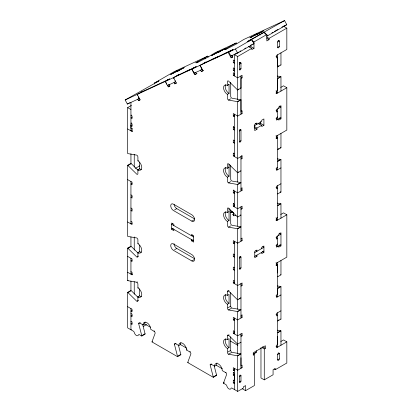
<?xml version="1.0" encoding="UTF-8"?>
<svg xmlns="http://www.w3.org/2000/svg" width="412" height="412" viewBox="0 0 412 412"><rect width="100%" height="100%" fill="white"/><g stroke="black" fill="none" stroke-linecap="round" stroke-linejoin="round"><path stroke-width="0.62" d="M138.334 297.634L131.253 290.681A1.555 0.901 60 0 0 130.939 290.445L130.939 281.051M130.939 124.718L130.939 128.317L132.036 128.951L132.587 128.632M134.24 294.225L134.24 281.705M214.225 366.016L216.552 375.028A1.555 0.896 60 0 1 216.599 375.414L213.298 377.32A1.555 0.896 60 0 0 213.251 376.934L210.151 364.919A1.555 0.896 60 0 1 211.248 364.28L214.549 366.186A5.449 3.147 60 0 1 218.401 363.966A5.449 3.147 60 0 1 222.253 370.635L225.555 372.541A1.555 0.896 60 0 1 226.657 374.446L223.556 382.882A1.55 0.896 60 0 0 223.51 383.222L225.833 384.561A1.555 0.896 60 0 1 226.868 386.008A3.111 1.797 60 0 0 228.943 388.897A3.111 1.797 60 0 0 231.019 388.403A1.555 0.896 60 0 1 232.059 388.156L237.678 391.4L237.678 355.886L240.979 353.98A1.56 0.901 60 0 0 240.665 353.851L231.812 352.317A1.555 0.896 60 0 1 230.71 350.411L230.71 336.841M237.678 99.802L237.678 89.754M276.009 90.779L276.56 91.098L277.662 90.46L277.662 57.299L276.56 57.938L276.56 55.393L286.829 49.466L286.829 28.124L269.041 38.393L269.041 39.665L266.842 40.932L266.842 34.515L254.003 41.931L254.003 48.348L251.799 49.615L251.799 48.348L237.678 56.501L237.678 89.955L240.979 88.05L240.979 75.937M240.979 357.729L240.979 365.774L242.081 365.14L242.081 367.679L237.678 370.223L233.274 367.679L233.274 370.223L234.377 370.857M277.662 336.547L277.662 344.597L276.56 345.23L276.56 347.774L286.829 341.842L286.829 363.024L275.278 369.693L274.176 369.059M277.662 262.429L277.662 294.302L276.56 294.935L276.56 297.474L280.963 294.935M280.963 260.523L280.963 274.856L277.662 276.761A1.555 0.896 60 0 1 277.503 276.658M131.438 105.415L127.638 107.609L127.638 153.491A1.56 0.901 60 0 0 127.952 153.619L136.805 155.149A1.555 0.896 60 0 1 137.907 157.06L137.907 160.871A5.449 3.147 60 0 1 141.759 167.54A5.449 3.147 60 0 1 137.907 169.765L137.886 173.797A1.555 0.896 60 0 1 136.805 174.209L127.952 165.521A1.566 0.906 60 0 0 127.638 165.284L130.939 163.379A1.566 0.906 60 0 1 131.253 163.615L138.334 170.568M240.979 114.181L240.979 99.843L237.678 101.749A1.56 0.901 60 0 0 237.363 101.62L228.511 100.085A1.555 0.896 60 0 1 227.409 98.18L227.409 94.369A5.449 3.147 60 0 1 223.556 87.699A5.449 3.147 60 0 1 227.409 85.475L227.424 81.442A1.555 0.896 60 0 1 228.511 81.025L237.363 89.718A1.566 0.906 60 0 0 237.678 89.955M230.71 165.124L230.71 179.102A1.555 0.896 60 0 0 231.812 181.007L240.665 182.542A1.56 0.901 60 0 1 240.979 182.671L237.678 184.576A1.56 0.901 60 0 0 237.363 184.447L228.511 182.913A1.555 0.896 60 0 1 227.409 181.007L227.409 177.196A5.449 3.147 60 0 1 223.556 170.522A5.449 3.147 60 0 1 227.409 168.302L227.424 164.27A1.555 0.896 60 0 1 228.511 163.852L237.363 172.546A1.56 0.901 60 0 0 237.678 172.777L240.979 170.872A1.56 0.901 60 0 1 240.819 170.769M230.71 210.002L230.71 223.345A1.555 0.896 60 0 0 231.812 225.251L240.665 226.785A1.56 0.901 60 0 1 240.979 226.914L237.678 228.82A1.56 0.901 60 0 0 237.363 228.691L228.511 227.156A1.555 0.896 60 0 1 227.409 225.251L227.409 221.44A5.449 3.147 60 0 1 223.556 214.765A5.449 3.147 60 0 1 227.409 212.541L227.424 208.508A1.555 0.896 60 0 1 228.511 208.096L237.363 216.784A1.56 0.901 60 0 0 237.678 217.021L240.979 215.115A1.56 0.901 60 0 1 240.665 214.879M208.261 57.026L207.772 56.114L195.726 62.825L198.435 61.609L196.509 62.871L197.446 62.511L207.241 57.52L215.363 52.602L236.246 42.946L236.612 43.631M236.246 42.946L224.185 49.682L226.909 48.446L224.978 49.708L225.92 49.347L235.988 44.213L243.837 39.439L284.579 20.6L286.788 24.71L266.801 36.251M139.374 98.52L127.375 104.066L125.171 99.956L158.97 80.973L154.33 83.121L154.819 84.033M154.33 83.121L174.322 71.58L207.772 56.114M173.292 73.109L170.558 74.5L177.69 70.57L176.594 71.204M178.2 70.843L177.098 71.477L184.236 67.542L181.501 68.938M142.099 91.747L143.201 91.114L137.165 94.41L137.608 95.234M166.953 80.258L169.687 78.867L165.284 81.411L166.757 84.146M127.375 104.066L129.605 102.779M175.136 81.859L174.039 82.493L174.776 83.863L176.408 83.106L173.462 77.626L179.503 74.33L178.401 74.969M214.178 54.204L211.444 55.594L218.581 51.665L217.479 52.298M219.086 51.938L217.989 52.571L225.127 48.637L222.387 50.032M139.4 98.319L137.747 99.271L138.483 100.641L140.121 99.884L137.175 94.405M193.516 67.975L196.251 66.584L191.853 69.128L125.171 99.956M138.483 100.641L140.137 99.689M203.327 63.438L231.441 50.444L228.14 52.35L200.026 65.343L202.235 69.453L194.057 73.233L191.853 69.128L200.026 65.343L206.067 62.047L204.965 62.686M169.147 84.563L167.493 85.516L168.23 86.886L169.868 86.129L169.131 84.759M252.587 36.447L249.847 37.837L256.985 33.908L255.888 34.541M257.49 34.181L256.393 34.814L263.531 30.879L260.791 32.275M168.23 86.886L169.883 85.933M238.723 52.087L230.957 56.176L228.748 52.066L233.151 49.522L224.051 53.859M284.579 20.6L247.118 41.694L251.753 39.552L253.962 43.662L237.636 53.086L234.299 54.631M174.776 83.863L176.424 82.91M250.702 40.026L263.541 32.61L266.842 34.515M228.748 52.066L235.427 48.977L251.753 39.552M194.057 73.233L195.71 72.28M201.7 69.576L200.603 70.21L201.339 71.58L203.523 70.504M191.853 69.128L194.794 74.603L196.447 73.65M194.794 74.603L196.982 73.532M201.339 71.58L202.987 70.627M230.957 56.176L232.059 55.538M239.81 51.459L240.896 50.831M244.697 48.637L245.784 48.008M266.852 35.844L267.965 35.205M271.853 32.955L272.965 32.316M274.361 31.508L276.668 30.174M276.859 30.066L277.971 29.427M281.865 27.177L283.528 26.213L286.829 28.124M131.485 115.061L130.939 115.381L132.036 116.014L132.036 118.558L130.939 117.92L132.036 117.286M228.14 52.35L231.081 57.824L232.734 56.871M249.6 47.076L250.702 46.443L254.003 48.348M234.377 60.688L233.274 60.054L233.274 62.593L234.377 61.96M131.485 122.9L130.939 123.214L132.036 123.852L132.036 126.391L130.939 125.758L132.036 125.119M239.331 64.184L240.979 63.232L239.331 62.279M277.662 42.05L279.31 41.097A1.169 0.675 -60 0 0 278.486 40.567A1.169 0.675 -60 0 0 277.662 41.993L277.662 47.344A1.169 0.675 -60 0 0 278.486 47.766A1.169 0.675 -60 0 0 279.31 46.335M234.377 68.526L233.274 67.887L233.274 70.431L234.377 69.793M132.036 130.223L130.939 130.856L130.939 102.418M240.979 68.526L239.331 69.479L239.331 64.128A1.169 0.675 -60 0 1 240.155 62.696A1.169 0.675 -60 0 1 240.979 63.175L240.979 68.526A1.169 0.675 -60 0 1 240.155 69.896A1.169 0.675 -60 0 1 239.331 69.422M277.662 47.344L279.31 46.391L279.31 41.04L278.213 40.464M127.638 128.951L132.036 131.49L132.587 131.176M234.377 73.393L233.274 72.759L233.274 75.303L234.377 74.665M227.409 85.475L229.057 84.522L229.057 93.416L227.409 94.369M233.274 75.303L237.678 77.842L242.081 75.303L242.081 77.842L240.979 78.476L240.979 111.642L242.081 111.003L242.081 113.547L237.678 116.086L233.274 113.547L233.274 116.086L234.377 116.72M237.915 89.399L238.466 89.085M277.899 66.317L278.996 65.683M277.503 66.765A1.566 0.906 60 0 0 277.662 66.873L280.963 64.962L280.963 52.854M228.511 100.085L230.71 98.818M237.915 101.306L240.665 99.714A1.56 0.901 60 0 1 240.979 99.843M277.348 78.538L280.098 76.951M277.503 78.589A1.56 0.901 60 0 1 277.662 78.666L280.963 76.761L280.963 91.098M127.952 165.521L130.702 163.93M137.907 160.871L138.458 160.551M135.352 168.39L139.797 165.825M137.907 169.765L139.555 168.812A5.449 3.147 60 0 0 141.388 169.332M280.778 87.39L283.528 85.804L286.829 87.71L286.829 130.063L276.56 135.996L276.009 135.677M233.274 116.086L234.377 115.453M276.009 93.323L276.56 93.637L286.829 87.71M132.036 183.433L130.939 184.071L132.036 184.705L132.036 182.161L127.638 179.622M234.377 130.063L233.274 129.43L233.274 126.886L233.825 126.572M233.274 129.43L234.377 128.791M239.331 131.016L240.979 130.063L240.979 140.652A1.169 0.675 -60 0 1 240.155 142.083A1.169 0.675 -60 0 1 239.331 141.604L239.331 131.016A1.169 0.675 -60 0 1 240.155 129.589A1.169 0.675 -60 0 1 240.979 130.063L239.882 129.43M254.173 125.835L261.713 121.483L261.713 120.211L263.912 118.939L263.912 125.294L261.713 126.566L261.713 125.294L258.412 123.389M132.036 196.776L130.939 197.41L132.036 198.048L132.036 195.504L130.939 194.871M258.963 124.342L260.611 123.389L263.912 125.294M254.194 126.458L256.944 128.05L261.713 125.294M234.377 140.652L233.274 140.018L233.274 142.557L234.377 141.924M277.662 116.936L276.56 117.569L276.56 120.113L280.963 117.569M256.944 128.05L256.944 129.316L254.745 130.589L254.745 124.233L256.944 122.967L256.944 124.233L255.296 123.281M239.331 141.604L240.979 140.652M278.759 108.253L278.759 106.981L280.963 105.709L280.963 118.841L278.759 120.113L278.759 118.841M132.036 209.904L130.939 210.542L132.036 211.176L132.036 208.637L130.939 207.998M240.979 159.078L242.081 158.445L242.081 155.901L237.678 158.445L233.274 155.901L233.274 153.362L233.825 153.043M233.274 155.901L234.377 155.267M276.009 138.216L276.56 138.535L277.662 137.902L276.009 136.949M132.036 223.247L130.939 223.886L130.939 181.527M227.409 168.302L229.057 167.349A5.449 3.147 60 0 0 228.423 167.04M227.409 177.196L229.057 176.243L229.057 164.172M237.915 172.226L238.466 171.907M277.899 149.144L278.996 148.511M280.098 147.872L280.649 147.553M280.963 133.452L280.963 147.79L277.662 149.695A1.56 0.901 60 0 1 277.503 149.592M174.585 209.904L176.789 208.637L194.618 218.932M228.511 182.913L230.71 181.641M237.915 184.128L240.665 182.542M277.348 161.365L280.098 159.774M137.356 281.901L136.805 282.22L127.952 280.685A1.56 0.901 60 0 1 127.638 280.557L127.638 248.112L130.939 246.206A1.555 0.901 60 0 1 131.253 246.438L138.334 253.39M277.503 193.831A1.56 0.901 60 0 0 277.662 193.939L280.963 192.033L280.963 159.588L277.662 161.494A1.566 0.906 60 0 0 277.503 161.411M127.638 248.112A1.555 0.901 60 0 1 127.952 248.343L130.702 246.757M127.952 248.343L136.805 257.037A1.555 0.896 60 0 0 137.907 256.403L137.907 252.587A5.449 3.147 60 0 0 141.759 250.367A5.449 3.147 60 0 0 137.907 243.693L138.458 243.379M172.762 223.665L171.66 224.303L193.671 237.008M234.377 193.491L233.274 192.857L233.274 190.313L233.825 189.999M233.274 192.857L234.377 192.224M240.979 188.408L242.081 187.774L242.081 190.313L237.678 192.857L233.274 190.313M277.662 167.231L276.56 167.869L276.56 170.408L280.963 167.869M173.854 225.575L173.854 224.308L171.655 223.036L171.655 229.391L173.303 228.439M191.827 221.131A3.888 2.245 60 0 0 194.577 219.539A3.888 2.245 60 0 0 191.827 214.776L173.488 204.187A3.888 2.245 60 0 0 170.738 205.773A3.888 2.245 60 0 0 173.488 210.542L191.827 221.131L194.026 219.859M137.907 252.587L139.555 251.634A5.449 3.147 60 0 0 141.388 252.159M137.356 256.717L138.458 256.084M132.036 260.204L130.939 260.837L132.036 261.476L132.036 258.932L127.638 256.393M240.979 209.373L242.081 208.74L242.081 206.201L237.678 208.74L233.274 206.201L233.274 203.657L233.825 203.337M233.274 206.201L234.377 205.562M227.409 212.541L229.057 211.588M280.963 183.752L276.56 186.291L276.56 188.835L277.662 188.196L276.009 187.244M192.558 235.108L191.462 235.741L191.462 234.474L193.661 235.741L193.661 242.096L191.462 240.824L191.462 239.552M230.344 212.025L231.441 212.659L232.543 212.025M233.65 213.926L232.553 214.559L234.752 215.831L235.855 215.198M132.036 273.547L130.939 274.181L130.939 258.298M174.585 249.718L176.789 248.451L194.618 258.746M127.638 272.275L132.036 274.814L132.587 274.5M191.462 240.824L193.11 239.872M227.409 221.44L229.057 220.482L229.057 208.415M237.363 216.784L237.915 216.47M280.098 192.116L280.649 191.796A1.56 0.901 60 0 0 280.963 192.033M127.638 280.557L128.184 280.237M228.511 227.156L230.71 225.884M237.915 228.372L240.665 226.785M277.348 205.603L280.098 204.017M142.732 324.738L145.06 333.751A1.555 0.896 60 0 1 145.106 334.142L141.805 336.048L139.483 334.709A1.555 0.896 60 0 0 138.447 334.956A3.111 1.797 60 0 1 136.372 335.45A3.111 1.797 60 0 1 134.297 332.561A1.555 0.896 60 0 0 133.256 331.114L127.638 327.87L127.638 292.35L130.939 290.445M280.963 218.164L280.963 203.827L277.662 205.732A1.566 0.906 60 0 0 277.503 205.655M127.638 292.35A1.555 0.901 60 0 1 127.952 292.587L130.702 291.001M127.952 292.587L136.805 301.28A1.555 0.896 60 0 0 137.907 300.642L137.907 296.831A5.449 3.147 60 0 0 141.759 294.606A5.449 3.147 60 0 0 137.907 287.937L138.458 287.617M191.827 260.945A3.888 2.245 60 0 0 194.577 259.354A3.888 2.245 60 0 0 191.827 254.59L173.488 244.002A3.888 2.245 60 0 0 170.738 245.588A3.888 2.245 60 0 0 173.488 250.357L191.827 260.945L194.026 259.673M137.907 296.831L139.555 295.878A5.449 3.147 60 0 0 141.388 296.403M280.778 214.456L283.528 212.87L286.829 214.776L286.829 257.134L276.56 263.062L276.009 262.743M240.979 238.708L242.081 238.074L242.081 240.613L237.678 243.152L233.274 240.613L233.274 243.152L234.377 242.519M276.009 217.845L276.56 218.164L277.662 217.531M137.356 300.961L138.458 300.327M276.009 220.389L276.56 220.708L286.829 214.776M132.036 310.499L130.939 311.137L132.036 311.771L132.036 309.232L127.638 306.688M234.377 254.59L233.274 253.957L233.274 256.496L234.377 255.862M132.025 315.365L130.928 315.999L132.036 316.643L132.036 314.104L130.939 313.465M239.331 258.087L240.979 257.134L240.979 267.723A1.169 0.675 -60 0 1 240.155 269.149A1.169 0.675 -60 0 1 239.331 268.676L239.331 258.087A1.169 0.675 -60 0 1 240.155 256.655A1.169 0.675 -60 0 1 240.979 257.134L239.882 256.496M132.036 323.209L130.939 323.842L132.036 324.481L132.036 321.937L130.928 321.298M254.745 252.577L263.912 247.282L262.815 246.644M254.745 256.388L263.912 251.093M141.805 336.048A1.555 0.896 60 0 0 141.759 335.656L138.659 323.641L140.307 322.689M234.377 267.723L233.274 267.084L233.274 269.628L234.377 268.99M277.662 244.002L276.56 244.635L276.56 247.179L280.963 244.635M256.944 255.116L256.944 256.388L254.745 257.654L254.745 251.305L256.944 250.032L256.944 251.305L255.842 250.666M261.713 248.549L261.713 247.277L263.912 246.01L263.912 252.36L261.713 253.632L261.713 252.36M131.485 329.456L130.939 329.775L130.939 308.593M239.331 268.676L240.979 267.723M138.659 323.641A1.555 0.896 60 0 1 139.761 323.008L143.062 324.913L144.71 323.961A5.449 3.147 60 0 1 145.173 322.112M278.759 235.319L278.759 234.047L280.963 232.78L280.963 245.907L278.759 247.179L278.759 245.907M143.227 326.489L146.528 324.584M142.31 335.337L145.06 333.751M234.377 281.061L233.274 280.428L233.274 282.967L234.377 282.333M143.062 324.913A5.449 3.147 60 0 1 146.909 322.689A5.449 3.147 60 0 1 150.761 329.358L154.062 331.269L154.613 330.949M230.71 292.602L230.71 306.168A1.555 0.896 60 0 0 231.812 308.073L240.665 309.608A1.56 0.901 60 0 1 240.979 309.736L237.678 311.642A1.56 0.901 60 0 0 237.363 311.513L228.511 309.978A1.555 0.896 60 0 1 227.409 308.073L227.409 304.262A5.449 3.147 60 0 1 223.556 297.593A5.449 3.147 60 0 1 227.409 295.368L227.409 291.557L229.057 290.604M240.979 286.144L242.081 285.511L242.081 282.967L237.678 285.511L233.274 282.967M276.009 265.287L276.56 265.601L277.662 264.968L277.662 273.017M227.409 295.368L229.057 294.415L229.057 303.309L227.409 304.262M178.478 345.38L180.806 354.387A1.555 0.896 60 0 1 180.853 354.778L177.551 356.684L152.018 341.945L152.569 341.625M227.409 291.557A1.555 0.896 60 0 1 228.511 290.918L237.363 299.612L237.915 299.292M239.017 298.659L239.563 298.339M277.348 276.529L277.894 276.21M227.96 307.759L230.71 306.168M228.511 309.978L231.261 308.392M177.551 356.684A1.555 0.896 60 0 0 177.505 356.292L174.405 344.278L176.053 343.325M237.915 311.199L240.665 309.608M277.894 288.112L280.649 286.525A1.555 0.901 60 0 1 280.963 286.654L280.963 319.099L277.662 321.005A1.56 0.901 60 0 1 277.503 320.902M174.405 344.278A1.555 0.896 60 0 1 175.507 343.644L178.808 345.55L180.456 344.597A5.449 3.147 60 0 1 180.919 342.748M277.503 288.482A1.555 0.901 60 0 1 277.662 288.56L280.963 286.654M240.979 315.479L242.081 314.84L242.081 317.384L237.678 319.923L233.274 317.384L233.274 319.923L234.377 319.29M178.808 345.55A5.449 3.147 60 0 1 182.655 343.325A5.449 3.147 60 0 1 186.507 349.999L187.058 349.68M178.056 355.978L180.806 354.387M186.507 349.999L189.808 351.905L190.359 351.585M237.678 355.886A1.56 0.901 60 0 0 237.363 355.757L228.511 354.222A1.555 0.896 60 0 1 227.409 352.317L227.409 348.506A5.449 3.147 60 0 1 223.556 341.831A5.449 3.147 60 0 1 227.409 339.612L227.409 335.801L229.057 334.843M234.377 331.361L233.274 330.723L233.274 333.267L234.377 332.633M227.409 339.612L229.057 338.659L229.057 347.553L227.409 348.506M213.298 377.32L187.764 362.581L188.315 362.266M280.963 310.818L276.56 313.362L276.56 315.901L277.662 315.268L276.009 314.315M240.979 336.444L242.081 335.806L242.081 333.267L237.678 335.806L233.274 333.267M278.445 320.134L278.996 319.82M240.979 342.181L237.678 344.087A1.555 0.901 60 0 1 237.363 343.855L228.511 335.162A1.555 0.896 60 0 0 227.409 335.801M227.96 351.997L230.71 350.411M228.511 354.222L231.261 352.636M210.151 364.919L211.799 363.966M214.549 366.186L216.202 365.233A5.449 3.147 60 0 1 217.016 362.972M237.915 355.438L240.665 353.851M277.894 332.355L280.649 330.769A1.555 0.901 60 0 1 280.963 330.898L280.963 345.23M280.963 330.898L277.662 332.803A1.555 0.901 60 0 0 277.503 332.721M213.797 376.614L216.552 375.028M255.981 352.26L253.231 353.846A1.555 0.896 60 0 1 253.277 354.238L256.578 352.332A1.555 0.896 60 0 0 256.532 351.941L256.223 350.741M242.266 388.753L245.567 390.658L254.369 385.575L254.369 354.655L253.267 355.293L253.267 352.749L265.374 345.761L265.374 348.305L264.272 348.938L262.073 347.666M225.555 372.541L226.106 372.221M280.829 341.497L283.528 339.936L286.829 341.842M233.274 370.223L234.377 369.585M234.377 383.562L233.274 382.928L233.274 380.389L234.387 381.028L234.387 375.734L233.274 375.095L233.274 372.551L233.825 372.232M233.274 375.095L234.377 374.457M223.556 382.882L224.107 382.568M223.51 383.222L224.061 382.903M239.331 376.681L240.979 375.729L240.979 381.023A1.169 0.675 -60 0 1 240.155 382.454A1.169 0.675 -60 0 1 239.331 381.976L239.331 376.681A1.169 0.675 -60 0 1 240.155 375.25A1.169 0.675 -60 0 1 240.979 375.729L239.882 375.095M277.662 354.552L279.31 353.599L279.31 358.893A1.169 0.675 -60 0 1 278.486 360.32A1.169 0.675 -60 0 1 277.662 359.846L277.662 354.552A1.169 0.675 -60 0 1 278.486 353.12A1.169 0.675 -60 0 1 279.31 353.599L278.213 352.96M233.274 380.389L233.825 380.07M233.274 382.928L234.377 382.295M239.331 381.976L240.979 381.023M277.662 359.846L279.31 358.893M237.678 391.4L243.363 388.119L243.363 386.847L245.567 385.575L245.567 390.658M260.971 347.661L260.971 377.953L264.272 379.859L273.074 374.776L273.074 369.693L275.278 368.421L275.278 369.693M174.956 71.961L183.134 68.181M215.847 53.055L224.025 49.275M254.25 35.298L262.429 31.518M171.655 73.866L179.833 70.086M212.546 54.961L220.724 51.181M250.949 37.204L259.127 33.424M283.296 26.322L286.788 24.71M185.956 71.472L189.736 69.726M211.325 59.74L217.69 56.799M140.477 92.499L168.585 79.501M176.763 75.72L195.154 67.223M250.486 45.269L251.644 44.733M231.081 57.824L232.718 57.072L231.982 55.702M252.803 44.197L253.962 43.662M277.327 76.055L280.649 76.632A1.56 0.901 60 0 1 280.963 76.761M240.665 99.714L231.812 98.18A1.555 0.896 60 0 1 230.71 96.274L230.71 82.297M277.327 158.883L280.649 159.459A1.566 0.906 60 0 1 280.963 159.588M277.327 203.126L280.649 203.698A1.566 0.906 60 0 1 280.963 203.827M277.327 285.949L280.649 286.525M277.327 330.192L280.649 330.769M266.842 37.121L269.041 38.393M266.842 38.393L269.041 39.665M251.799 40.659L254.003 41.931M276.009 56.346L277.662 57.299M248.498 46.443L251.799 48.348M237.678 56.501L234.377 54.595L234.377 75.937M239.496 62.315L240.979 63.175M233.274 62.593L234.377 63.232M276.009 92.051L277.662 93.004L277.662 78.666M233.274 70.431L234.377 71.065M240.979 77.209L242.081 77.842M279.31 106.028L280.963 106.981L276.56 109.52L276.56 112.064L277.662 111.431L276.009 110.473M279.31 117.889L280.963 118.841M276.009 118.522L277.662 119.475L277.662 108.886M241.53 110.689L242.081 111.003M240.979 112.909L242.081 113.547M254.194 127.73L256.944 129.316M233.274 126.886L234.377 127.524M233.274 142.557L234.377 143.196M276.009 168.822L277.662 169.775L277.662 135.357M241.53 155.582L242.081 155.901M233.274 153.362L234.377 153.995M240.979 157.806L242.081 158.445M127.638 107.609L130.939 109.515M240.979 189.68L242.081 190.313M276.009 219.117L277.662 220.07L277.662 185.657M233.274 203.657L234.377 204.295M240.979 208.106L242.081 208.74M279.31 233.094L280.963 234.047L276.56 236.591L276.56 239.13L277.662 238.497L276.009 237.544M279.31 244.955L280.963 245.907M276.009 245.588L277.662 246.541L277.662 235.952M262.264 251.408L263.912 252.36M240.979 239.98L242.081 240.613M276.009 264.015L277.662 264.968M255.842 255.749L256.944 256.388M233.274 243.152L234.377 243.791M233.274 256.496L234.377 257.134M171.66 228.114L193.671 240.819M171.655 229.391L173.854 230.658L173.854 229.391M233.274 269.628L234.377 270.262M276.009 295.888L277.662 296.841L277.662 288.56M130.939 221.342L132.036 221.975L132.036 224.519L127.638 221.975M240.979 284.877L242.081 285.511M240.979 316.746L242.081 317.384M233.274 319.923L234.377 320.562M276.009 346.183L277.662 347.141L277.662 312.723M262.624 346.713L265.374 348.305M130.939 271.642L132.036 272.275L132.036 274.814M240.979 335.172L242.081 335.806M253.267 354.021L254.369 354.655M230.406 341.033L237.853 345.333M240.979 367.046L242.081 367.679M233.274 372.551L234.377 373.184M144.71 323.961L150.359 327.221M180.456 344.597L186.621 348.155M216.202 365.233L222.367 368.792M173.462 77.626L174.018 78.656M175.121 80.711L175.672 81.736L167.493 85.516L165.835 82.436M138.489 96.877L138.932 97.701M264.592 32.141L265.817 34.423M259.957 34.284L260.322 34.969M250.136 40.046L250.501 40.731M249.317 40.428L249.687 41.112M235.427 48.977L237.636 53.086M204.635 57.855L205.186 58.88M200.026 65.343L202.972 70.823M195.695 72.481L196.431 73.846M177.866 75.087L178.231 75.772M277.662 54.76L277.662 66.873M276.56 91.098L276.56 93.637M276.56 135.996L276.56 138.535M276.56 218.164L276.56 220.708M276.56 263.062L276.56 265.601M264.272 348.938L264.272 379.859M260.611 121.483L260.611 123.389M240.979 156.534L240.979 190.952M240.979 206.834L240.979 241.247M240.979 283.605L240.979 318.018M240.979 333.9L240.979 368.318M237.678 101.749L237.678 182.042M237.678 184.576L237.678 226.25M237.678 228.82L237.678 309.191M237.678 311.642L237.678 353.944M234.377 114.181L234.377 156.534M234.377 190.952L234.377 206.834M234.377 241.247L234.377 283.605M234.377 318.018L234.377 333.9M234.377 368.318L234.377 389.494M233.645 215.837L233.645 212.659L231.441 211.387L231.441 212.659M139.555 162.014L139.555 168.972M139.555 245.114L139.555 251.634M139.555 288.761L139.555 295.878M137.907 243.693L137.907 239.882A1.555 0.896 60 0 0 136.805 237.976L127.952 236.442A1.555 0.896 60 0 1 127.638 236.313L127.638 165.284M137.907 287.937L137.907 284.126A1.555 0.896 60 0 0 136.805 282.22M134.24 154.397L134.24 167.123M134.24 236.946L134.24 250.094M132.036 128.951L132.036 131.49M130.939 153.764L130.939 163.945M130.939 236.921L130.939 246.309M280.963 64.962A1.566 0.906 60 0 1 280.804 64.859M280.963 147.79A1.56 0.901 60 0 1 280.804 147.687M280.963 274.856A1.555 0.896 60 0 1 280.649 274.624M280.963 319.099A1.56 0.901 60 0 1 280.804 318.996M240.979 88.05A1.566 0.906 60 0 1 240.819 87.941M229.057 93.416A5.449 3.147 60 0 1 225.673 89.131A5.449 3.147 60 0 1 225.833 84.676M228.423 84.218A5.449 3.147 60 0 1 229.057 84.522M229.057 176.243A5.449 3.147 60 0 1 225.673 171.953A5.449 3.147 60 0 1 225.833 167.499M229.057 220.482A5.449 3.147 60 0 1 225.673 216.197A5.449 3.147 60 0 1 225.833 211.742M154.062 331.269A1.555 0.896 60 0 1 155.164 333.174L152.064 341.61A1.555 0.896 60 0 0 152.018 341.945M189.808 351.905A1.555 0.896 60 0 1 190.911 353.81L187.81 362.246A1.555 0.896 60 0 0 187.764 362.581M240.665 297.706A1.555 0.901 60 0 0 240.979 297.943L237.678 299.848A1.555 0.901 60 0 1 237.363 299.612M229.057 347.553A5.449 3.147 60 0 1 225.673 343.263A5.449 3.147 60 0 1 225.833 338.808M229.057 303.309A5.449 3.147 60 0 1 225.673 299.024A5.449 3.147 60 0 1 225.833 294.57M176.789 248.451A3.888 2.245 60 0 1 174.039 243.683M176.789 208.637A3.888 2.245 60 0 1 174.091 204.512"/></g></svg>
